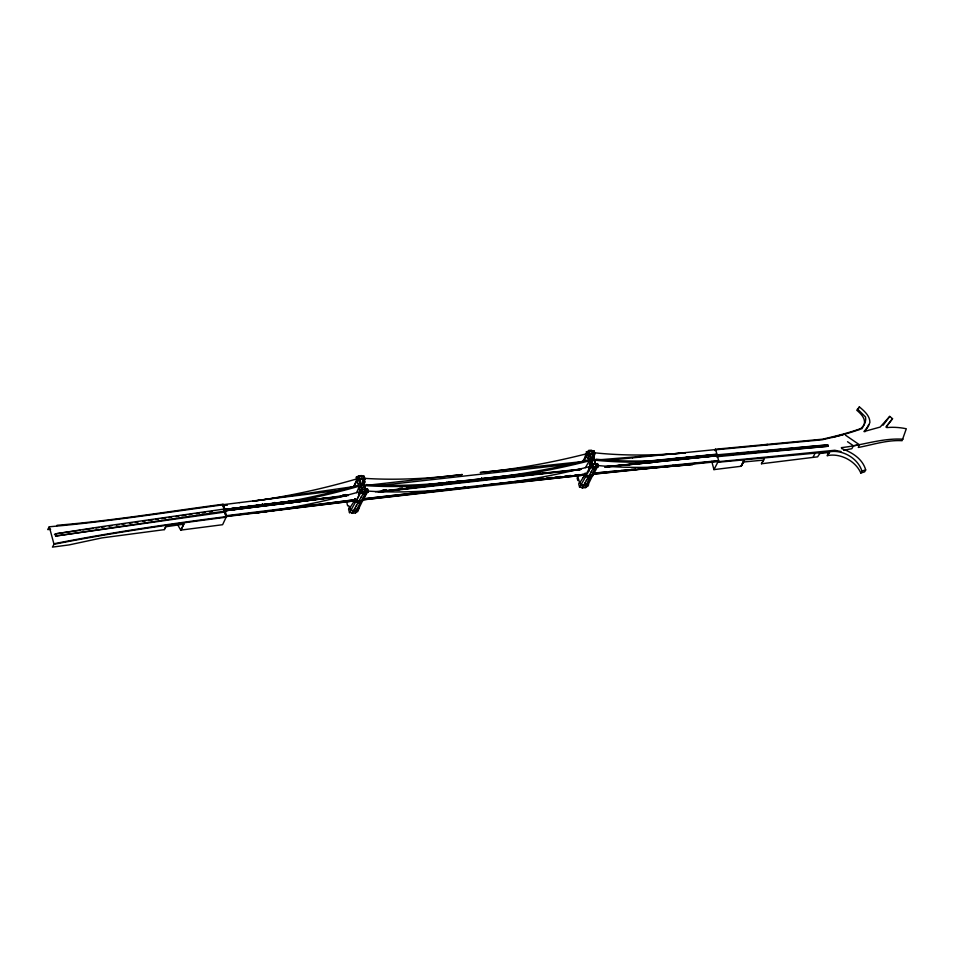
<?xml version="1.0" encoding="UTF-8"?>
<svg xmlns="http://www.w3.org/2000/svg" width="954" height="954" viewBox="0 0 954 954"><rect width="100%" height="100%" fill="white"/><g stroke="black" fill="none" stroke-linecap="round" stroke-linejoin="round"><path stroke-width="1.43" d="M363.856 476.511L361.304 477.203L361.327 475.831L358.501 476.177L363.856 476.523L364.333 478.526L357.822 479.182M358.835 477.25L358.68 477.513M586.925 452.482L585.16 456.191M588.606 450.813L593.96 451.147L594.581 454.104L593.698 451.588M360.922 501.649L365.442 493.111L363.092 493.671L362.842 492.681L360.552 492.932L355.961 501.232L358.346 500.933L358.621 501.84M597.598 466.542L593.078 475.08L590.681 475.319L591.027 476.273L595.105 468.032M356.402 511.511L356.45 510.807L353.278 511.165L352.038 513.347L355.603 512.954L356.462 510.819M358.501 509.627L357.643 511.761L355.353 512.012L355.603 512.954M586.507 486.135L586.555 485.443L583.395 485.801L582.143 487.983L585.708 487.589L586.567 485.443M354.876 500.134L355.353 502.353L350.857 510.295L356.259 510.676L360.171 502.722L357.893 503.044L360.147 502.722M588.761 480.303L590.264 477.346L588.046 477.596L583.514 485.622L586.364 485.3L588.845 479.743M359.586 479.206C362.663 493.313 360.147 470.954 357.416 483.118L357.595 483.797A6.463 2.135 83.7 0 1 358.895 483.821L359.002 483.964M592.136 465.135L590.753 459.876L594.044 459.208L595.224 464.479L594.044 459.208M845.494 435.191L859.351 444.707L858.278 447.474C872.743 444.755 887.196 439.806 902.079 440.7L906.3 428.763L903.283 428.191A62.225 52.553 32.2 0 0 889.975 427.368L886.779 427.595L886.385 426.378L892.539 418.675L889.736 416.397L880.16 427.07L863.93 431.554L868.247 426.545L869.893 422.419C869.965 415.717 864.062 410.876 859.399 406.893L856.775 410.256C861.593 414.179 867.377 420.416 862.976 426.855A18.4 15.956 26.8 0 1 861.629 428.942M589.226 454.7C589.012 451.457 592.768 458.421 590.502 458.946L589.167 453.949M590.812 460.627L590.979 460.114M868.617 424.757L864.932 431.768M743.404 460.877L741.175 466.267L713.95 469.618L711.756 461.366M357.75 498.036L360.493 491.548A296.145 117.652 -14.7 0 1 252.953 513.3M356.653 492.61L359.396 486.123A296.145 117.235 -15 0 1 282.467 503.76M225.18 511.117L224.774 512.059L56.024 535.993L55.451 533.846L101.541 526.644L224.607 508.983L225.18 511.117L56.024 535.981M355.949 500.635L226.098 516.221M354.733 499.145L355.508 501.995L357.833 501.685M353.397 510.986L358.132 502.567L361.053 502.174L358.036 502.686L358.37 502.102M585.207 473.327L585.935 476.07C585.219 478.872 584.23 468.319 585.541 476.857L580.974 484.942L583.264 484.68L583.514 485.622M585.625 476.63L587.998 476.261L588.189 477.25L591.265 476.428L588.427 476.821M588.165 477.322C595.272 475.664 587.485 478.729 587.831 476.595L585.541 476.857M56.703 525.904L56.99 525.296C112.596 520.693 167.665 511.571 223.021 504.249L226.122 517.223L222.604 524.712L180.771 530.114L183.824 524.163L165.781 526.751L164.291 529.649L101.804 537.925L69.082 544.913L52.446 547.107L54.366 543.673C111.308 532.427 168.775 523.949 226.408 516.603L226.229 515.947L225.943 516.555M223.021 505.513L227.338 504.976L222.986 505.584L223.021 504.249M226.11 517.247L222.807 504.845C164.97 512.692 107.385 521.719 49.286 526.775L54.02 544.281C110.974 533.036 168.464 524.545 226.122 517.223L226.408 516.603M358.048 502.686L357.893 501.625M587.259 454.915L586.436 451.743L588.725 451.492L588.475 450.55L594.187 450.884L594.95 454.128L587.259 454.867L583.705 461.366M360.552 492.979L360.207 490.547M363.092 493.671L368.316 492.073L367.481 488.961L359.646 489.939M363.319 493.337L358.501 501.911L362.639 501.1M590.705 467.52L592.947 467.484M588.546 468.891L590.311 465.182L590.657 467.615L593.03 467.365L593.197 468.426L598.349 466.828L597.586 463.584L594.998 463.871M590.681 475.319L590.896 476.237L586.066 475.855L590.884 467.293M183.931 523.973L180.843 530.317L177.456 524.366M358.144 502.567L355.437 502.221L357.988 501.422L358.251 502.353L361.101 501.887M764.369 458.6L761.459 463.763L812.975 457.395L815.133 453.138M224.118 509.937L224.607 508.983M164.279 529.625L165.96 526.429M827.631 455.607L829.73 451.767C842.609 449.477 857.944 458.278 861.903 471.014L860.818 473.029C855.511 460.758 840.033 452.792 827.106 455.678L828.847 452.47L819.403 453.544M859.351 444.707L853.436 445.768L851.839 448.702L843.61 450.276M889.736 416.397L883.142 425.21M892.539 418.675L886.039 427.213M903.021 439.198C882.164 437.85 861.987 445.494 841.38 447.617L841.726 448.618C851.922 452.268 862.666 458.874 865.695 469.952L864.658 471.836L860.818 473.029M49.286 526.775L47.7 529.601L50.61 529.291M222.986 505.584L223.522 504.618L239.347 502.651M224.44 510.163L224.822 509.484L240.253 507.516M223.522 504.618L226.468 515.661L225.931 516.627L355.592 500.767M356.259 477.238L358.621 476.857L358.37 475.927L364.082 476.261L364.917 479.373L362.329 479.659M356.474 478.669L356.999 480.649M363.748 476.69L364.07 478.717L357.714 479.421L357.273 477.31L359.598 476.988L359.3 476.118M356.641 478.705L356.82 477.859L357.154 480.279L359.765 480.005M357.392 477.394L359.539 477.405L359.431 476.201M358.37 475.927L361.542 475.569M353.6 486.731L357.261 480.22M359.026 479.385L360.397 484.31M363.224 482.748L362.353 478.646L363.534 483.916M364.082 476.261L364.845 479.492M363.939 484.572L365.585 489.843L363.939 484.572L361.327 484.87L360.576 486.063M360.612 486.003L359.181 489.736M350.118 507.504L354.828 500.206M360.004 491.119L360.397 493.349M363.653 492.801L363.402 491.859L361.101 492.109L360.695 489.939L367.242 489.211L367.731 491.227L365.477 491.417L365.418 492.61L365.167 491.668L367.612 491.143M358.442 494.255L360.111 491.274M349.486 512.656L350.738 510.473L349.903 507.361L348.556 509.174L349.498 512.656L351.787 512.405L352.038 513.347M355.496 501.995L355.055 498.775M361.101 492.109L360.695 489.939M363.701 487.888L364.965 485.622A295.883 117.127 -15 0 0 463.358 481.83M363.796 492.538L365.43 492.598M367.457 491.417L367.29 489.247M367.481 488.961L368.316 492.073M364.941 493.814L364.69 492.538M366.718 492.169L362.925 498.954L465.731 487.267A295.883 117.127 -15 0 1 367.326 491.048M362.198 501.53L358.299 509.484L355.997 509.734L356.247 510.676M358.299 509.484L359.408 507.48M446.627 483.94L446.806 483.284L446.627 483.94L379.859 491.847M586.71 453.055L587.104 455.285L586.364 451.874M587.378 451.934L589.703 451.624L589.405 450.741M587.414 451.874C586.436 457.622 603.691 450.181 587.819 454.044L587.497 452.017M588.475 450.55L591.647 450.205M589.536 450.825L589.644 452.029L587.342 452.291M587.366 454.843L585.267 458.564M591.408 451.838L591.313 450.634M589.131 454.712L587.712 458.433M593.233 457.026L592.458 453.281L593.638 458.54M593.591 454.402L594.199 453.854M590.741 460.687L589.286 464.359A6.463 2.135 83.7 0 1 590.586 464.383L590.693 464.526A6.368 2.099 83.7 0 1 590.705 465.17M592.41 464.157L589.751 464.574L590.586 467.865M583.192 477.513L580.223 482.14L580.974 484.942M584.862 474.794L585.494 476.928M584.933 474.842L583.192 477.525M590.109 465.755L590.502 467.985M597.872 465.791L595.582 466.053L595.809 467.055L593.734 467.436L593.507 466.494L591.206 466.744L590.884 464.717M579.603 487.303L580.843 485.109L580.02 481.997L578.661 483.809L579.603 487.303L581.892 487.041L582.143 487.983M592.052 464.944L592.768 464.491L591.432 459.494M596.107 467.889L593.233 468.199L588.606 476.547L588.368 475.605M593.734 467.436L593.615 466.267L591.325 466.518L590.8 464.574L597.359 463.847L597.967 466.804M597.347 463.847L597.562 466.041L595.272 466.291L595.523 467.233M595.201 468.199L593.138 468.486M597.562 466.041L597.24 464.014M592.303 476.153L588.403 484.107L586.102 484.37M593.173 475.259L590.741 475.76M714.963 449.871L822.086 439.794C834.5 436.968 847.307 433.843 859.459 429.515L859.816 428.906C847.653 433.235 834.845 436.36 822.443 439.186L715.321 449.251L715.142 450.538L715.679 449.584L669.946 454.128M828.144 446.245L716.788 456.716L717.325 455.75L828.144 446.245L827.798 444.934L816.803 445.756L671.246 458.993M827.965 454.08L829.658 451.802L718.279 462.249L718.624 460.627L715.679 449.584M858.707 408.109L859.399 406.893M587.08 453.639L582.644 461.569L480.244 472.54A295.883 117.127 -15 0 0 587.08 453.663M585.47 467.627L589.274 460.842A295.883 117.127 -15 0 1 482.45 479.719M716.788 456.716L717.336 455.75L768.399 451.29M224.882 509.531L308.905 498.954L240.325 507.23M346.171 495.985L225.204 510.724L240.67 508.53M715.142 450.538L715.321 449.251M713.95 469.618L718.457 460.949L592.863 474.114M766.706 445.005L767.147 444.254M761.459 463.763L763.665 460.007M770.021 457.383L770.462 456.632L834.774 450.264L840.987 451.54L840.629 452.148M361.089 497.308L361.447 496.712M356.247 505.942L356.605 505.346M586.364 480.577L586.71 479.969M359.157 500.731L359.527 500.111M582.954 486.54L583.395 485.801M352.849 511.904L353.29 511.165M588.666 471.252L589.023 470.656M591.206 471.944L591.563 471.348M589.274 475.354L589.644 474.746M354.518 508.995L354.924 508.315M584.623 483.63L585.04 482.939M820.225 452.888L817.602 456.847L812.975 457.395M859.459 429.515C863.585 426.843 866.566 421.954 865.528 416.946L857.491 408.992M360.6 502.293L360.087 502.675L360.338 501.351M589.93 476.368L590.192 477.298L590.705 476.928M367.493 491.918L362.973 500.456L360.636 500.683M360.862 502.317L360.612 501.375M592.887 475.819L590.443 475.986M861.903 471.014L865.695 469.952M832.377 437.469L843.002 434.738M55.451 533.846L80.064 530.305M82.962 529.887L93.098 528.433M95.984 528.015L98.882 527.598M101.78 527.18L104.701 526.763M109.078 526.131L112 525.714M116.376 525.082L119.298 524.664M122.219 524.247L125.141 523.818M129.517 523.197L132.439 522.768M135.349 522.351L138.27 521.933M142.659 521.301L145.568 520.884M55.57 534.3L54.438 534.455M55.308 535.695L55.916 535.611M148.49 520.467L152.831 519.847M155.717 519.429L158.614 519.012M161.5 518.594L165.841 517.974M168.727 517.557L171.613 517.151M175.953 516.519L178.839 516.114M181.737 515.697L186.066 515.077M188.964 514.659L191.849 514.242M294.989 501.112L304.91 499.729M291.042 502.83L293.88 502.436M296.718 502.042L348.115 494.983M252.941 513.324L357.201 499.324M196.214 513.634L199.147 513.24M202.093 512.858L205.027 512.465M209.427 511.881L212.372 511.499M225.037 510.64L284.876 503.116M239.299 502.651L344.346 489.748M246.025 507.743L248.97 507.385M225.168 510.795L240.992 508.828M240.945 508.828L285.234 503.342M226.468 515.661L329.535 502.937M284.459 502.102L224.858 509.424L309.251 499.049M240.647 508.422L327.818 497.785M285.198 503.354L348.425 495.484M311.743 498.501L314.605 498.155M284.375 502.114L310.241 498.966M342.617 494.983L345.646 494.613M284.757 503.199L327.854 497.893M329.5 502.949L356.057 499.729M363.414 498.847L370.963 497.928M363.08 499.777L482.414 485.908M362.985 499.884L585.601 474.865M381.123 485.324L574.821 463.716M382.423 490.201L385.428 489.843M370.939 497.928L533.346 479.457M383.389 490.201L386.406 489.831M399.487 488.305L402.516 487.935M378.011 491.787L446.102 483.964M379.382 491.799L408.658 488.341M380.813 491.859L580.163 469.654M370.092 484.966L462.332 474.52A295.883 117.127 -15 0 1 363.927 478.312M408.443 486.957L411.305 486.623L408.467 487.065M415.61 486.135L481.305 478.777M416.027 486.23L446.186 482.736M408.276 487.267L411.234 486.91M416.886 486.278L445.685 482.951M375.399 491.799L463.346 481.853M406.714 487.029L411.102 486.528M415.491 486.027L463.036 480.721A295.883 117.127 -15 0 1 365.871 484.584M445.59 482.962L480.78 478.991M458.755 482.223L461.664 481.889M474.865 480.399L477.811 480.077M446.078 483.857L545.962 472.838M445.971 484.036L481.651 480.077M359.777 480.112L357.13 480.411L356.319 477.119M587.247 455.034L589.882 454.629M361.077 483.928L363.689 483.642M591.182 458.564L593.793 458.278M592.768 464.491L595.379 464.204M364.452 489.927L366.992 489.652M590.741 464.98L593.281 464.705M361.22 491.882L365.74 492.347L363.712 492.634M480.864 478.705L515.005 474.997M480.685 479.015L513.669 475.378M360.517 493.111L362.914 492.729M500.778 477.537L503.64 477.227M509.353 476.595L512.215 476.273M593.817 467.269L595.845 466.983M481.078 480.089L545.175 473.172M363.033 493.85L366.205 493.385M362.937 494.041L364.977 493.755M483.642 485.288L586.054 474.305L590.49 466.387A295.883 117.127 -15 0 1 483.654 485.264M358.37 502.126L360.886 502.066L360.636 501.124L363.104 500.266M590.216 477.429L587.998 477.68L590.264 477.346M593.03 468.664L595.093 468.39M513.741 475.08L540.012 472.254M513.765 475.187L534.204 472.993M536.899 472.647L540.036 472.361M513.562 475.402L534.097 473.172M537.019 472.862L539.94 472.54M513.956 476.475L580.783 469.451M537.71 478.98L543.553 478.359M515.196 482.462L585.517 474.997M544.71 472.981L574.368 469.845M546.463 478.037L552.163 477.441M555.001 477.143L560.678 476.547M564.923 476.106L570.611 475.509M574.868 475.056L579.209 474.615M573.127 469.988L580.914 469.165M573.02 470.167L580.211 469.428M592.792 474.245L634.863 469.952M604.812 466.721L633.778 463.882M604.705 466.9L633.635 463.954M606.1 466.983L717.336 455.773M581.904 474.341L586.4 473.876M593.388 473.16L606.577 471.813M632.502 457.86L670.006 454.116M607.925 460.341L632.55 457.86M716.645 454.199L636.306 462.285M639.108 462.285L716.991 454.462L670.817 459.089M647.671 462.249L650.556 461.963M633.742 463.775L717.551 455.452M605.241 466.947L671.652 460.293M641.207 468.331L672.952 465.158M609.427 471.526L616.689 470.799M620.994 470.358L626.79 469.773M631.119 469.344L635.507 468.903M634.923 469.869L718.088 461.581M671.103 460.186L717.313 455.642L671.604 460.305M672.904 465.17L718.624 460.627M718.636 461.629L770.462 456.632M735.558 453.615L738.491 453.341M745.849 452.649L748.783 452.375M756.14 451.683L759.086 451.397M766.432 450.705L770.844 450.3M776.699 449.751L781.076 449.334M785.452 448.917L792.75 448.237M795.672 447.963L827.798 444.934M593.412 473.315L692.89 464.455A296.265 117.008 -15.1 0 1 597.264 465.457M743.5 461.998L763.51 460.114M605.838 466.697L642.4 463.453M643.533 462.201L650.735 461.569M645.286 463.203L652.476 462.583M598.921 459.816L657.318 455.07M660.263 454.843L685.282 452.888M362.079 490.356L360.648 485.252M847.522 441.714L853.436 445.768M816.803 445.756L817.149 447.056M772.156 449.596L772.668 451.457M592.78 453.555L594.103 458.552M594.354 459.482L595.69 464.479M589.703 453.83L591.039 458.826M591.277 459.768L592.613 464.765M589.822 464.443L590.693 467.675M588.356 476.988L588.105 476.046L585.804 476.296L585.16 473.411M588.046 482.175L588.558 484.942L587.747 486.385L585.458 486.647L585.708 487.589M585.541 473.458L586.161 475.819M577.623 475.509L578.267 477.918M578.565 479.015L579.531 482.641M577.087 477.871L577.79 480.518M514.528 474.734L514.218 474.949M446.544 482.307L446.245 482.521M362.663 478.92L363.665 482.664M364.094 486.003L365.12 489.843M361.327 484.87L362.508 490.129L361.172 485.133M362.83 492.848L363.069 493.79M357.309 477.238L357.822 479.194M359.718 489.807L360.505 493.158M358.263 500.969L358.513 501.911M355.329 498.835L355.961 501.22M354.84 498.954L355.603 501.804M348.818 505.763L349.76 509.257M346.982 503.247L347.685 505.894M241.1 506.908L240.802 507.123M587.437 482.676L587.473 483.308M357.345 508.041L357.368 508.685M589.107 458.588L589.119 458.91A6.463 2.135 83.7 0 1 589.047 460.174M656.614 461.748A296.265 117.163 -15 0 1 594.867 460.186M659.071 460.496A296.265 117.163 -15 0 1 595.988 459.196M685.377 452.911A296.265 117.867 -14.6 0 1 593.841 452.709M359.098 485.002A296.145 117.235 -15 0 1 282.169 502.627M587.712 458.469A6.368 2.099 83.7 0 1 589.119 458.564M359.193 489.772A6.368 2.099 83.7 0 1 360.588 489.855M588.976 459.721A295.883 117.127 -15 0 1 482.152 478.586M592.72 458.719L592.708 460.019L594.497 455.285L592.72 458.719M357.094 478.801L353.803 486.576L252.738 501.267A296.145 116.567 -15.4 0 0 357.094 478.813M744.108 460.889L741.163 466.291L744.108 460.889M241.362 507.886L241.183 508.542L241.362 507.886M262.362 504.046L262.183 504.69L262.362 504.046M262.684 505.238L262.505 505.894L262.684 505.238M274.895 502.508L274.716 503.152L274.895 502.508M275.217 503.712L275.026 504.356L275.217 503.712M430.147 483.964L429.968 484.62L430.147 483.964M430.469 485.169L430.278 485.824L430.469 485.169M481.591 478.133L481.4 478.789L481.591 478.133M481.913 479.337L481.722 479.981L481.913 479.337M514.79 475.712L514.6 476.368L514.79 475.712M364.523 480.637L362.448 484.107L363.128 485.336L365.215 481.865L364.523 480.637M364.07 478.717L363.593 476.952L364.07 478.717"/></g></svg>
